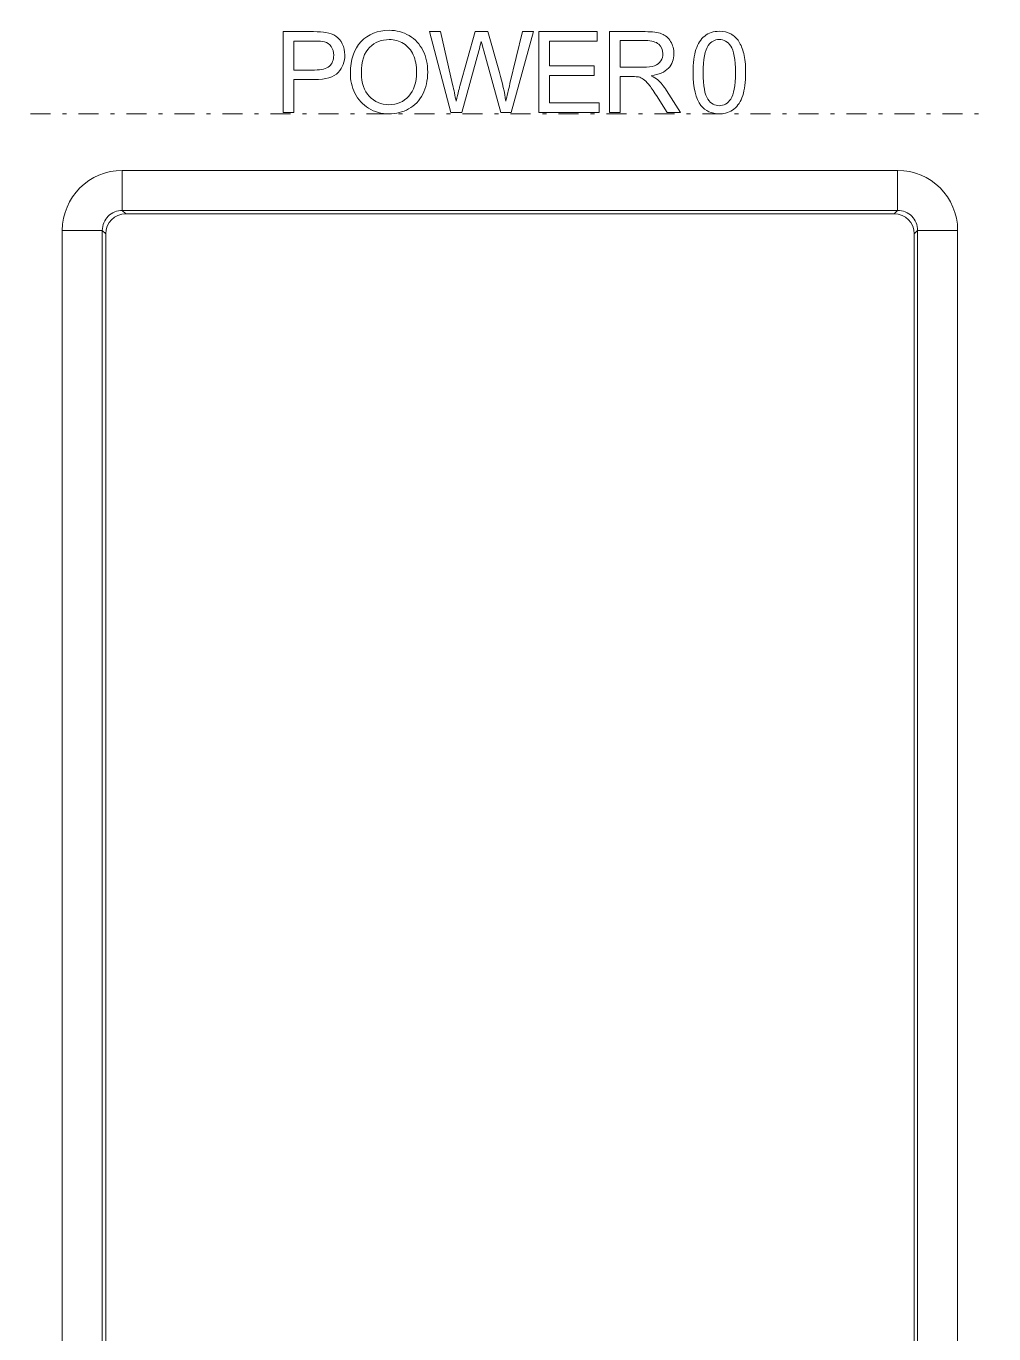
# Model space of a CAD drawing. Header units: millimetres. Extents: x 33157 to 59611, y -29750 to 1750.
# Drawn here: x 54813.79 to 54837.98, y -4279.65 to -4246.96 of the extents above; entities that cross this region are included whole.
import ezdxf

# ---------------------------------------------------------------- set-up
doc = ezdxf.new("R2010")
doc.units = ezdxf.units.MM
doc.linetypes.add('New Line1', pattern=[1.200000025331974, 0.5, -0.300000011920929, 0.1000000014901161, -0.300000011920929])
doc.layers.get('0').update_dxf_attribs({"lineweight": 18})

msp = doc.modelspace()

# ---------------------------------------------------------------- linework, layer by layer
at = {"lineweight": 9}
for p, q in [((54816.1955009433, -4250.563678491555), (54816.1955009433, -4251.563578491558)), ((54835.57820094338, -4250.563678491555), (54835.57820094338, -4251.563578491558)), ((54814.69560094336, -4252.06357849155), (54814.69560094336, -4306.896378491554)), ((54815.69550094336, -4252.06357849155), (54815.69550094336, -4306.896378491554)), ((54815.78110094341, -4252.149178491556), (54815.78110094341, -4306.810778491556)), ((54835.99260094333, -4252.149178491556), (54835.99260094333, -4306.810778491556)), ((54836.07820094332, -4252.06357849155), (54836.07820094332, -4306.896378491554)), ((54837.07820094332, -4252.06357849155), (54837.07820094332, -4306.896378491554))]:
    msp.add_line(p, q, dxfattribs=at)
for points, knots in [([(54820.21280094337, -4249.115078491552), (54820.21280094337, -4249.115078491552), (54820.21280094337, -4247.094378491558), (54820.21280094337, -4247.094378491558), (54820.21280094337, -4247.094378491558), (54820.97570094334, -4247.094378491558), (54820.97570094334, -4247.094378491558), (54821.10980094336, -4247.094378491558), (54821.21230094334, -4247.100978491551), (54821.28340094334, -4247.113678491558), (54821.38260094334, -4247.130178491556), (54821.46590094334, -4247.161678491553), (54821.53310094339, -4247.20777849156), (54821.60040094332, -4247.254278491557), (54821.65450094333, -4247.319178491554), (54821.6954009433, -4247.402478491553), (54821.73630094332, -4247.485678491554), (54821.75660094335, -4247.577478491556), (54821.75660094335, -4247.677678491556), (54821.75660094335, -4247.848878491553), (54821.70200094338, -4247.994178491557), (54821.59240094335, -4248.112678491554), (54821.48330094335, -4248.231778491558), (54821.28520094331, -4248.290978491554), (54820.99930094329, -4248.290978491554), (54820.99930094329, -4248.290978491554), (54820.48090094335, -4248.290978491554), (54820.48090094335, -4248.290978491554), (54820.48090094335, -4248.290978491554), (54820.48090094335, -4249.115078491552), (54820.48090094335, -4249.115078491552), (54820.48090094335, -4249.115078491552), (54820.21280094337, -4249.115078491552), (54820.21280094337, -4249.115078491552)], [0, 0, 0, 0, 144882.1868313754, 144882.1868313754, 144882.1868313754, 289764.3736627507, 289764.3736627507, 289764.3736627507, 434646.5604941261, 434646.5604941261, 434646.5604941261, 579528.7473255014, 579528.7473255014, 579528.7473255014, 724410.9341568769, 724410.9341568769, 724410.9341568769, 869293.1209882522, 869293.1209882522, 869293.1209882522, 1014175.307819628, 1014175.307819628, 1014175.307819628, 1159057.494651003, 1159057.494651003, 1159057.494651003, 1303939.681482378, 1303939.681482378, 1303939.681482378, 1448821.868313754, 1448821.868313754, 1448821.868313754, 1593704.055145129, 1593704.055145129, 1593704.055145129, 1593704.055145129]), ([(54821.89580094333, -4248.13157849155), (54821.89580094333, -4247.796678491555), (54821.98610094337, -4247.534178491558), (54822.16620094336, -4247.344578491553), (54822.34640094331, -4247.15507849156), (54822.57870094334, -4247.060478491556), (54822.86380094332, -4247.060478491556), (54823.05050094328, -4247.060478491556), (54823.21840094334, -4247.105178491554), (54823.36850094337, -4247.19407849155), (54823.51810094337, -4247.282978491552), (54823.63240094333, -4247.407178491558), (54823.71090094333, -4247.566678491552), (54823.78950094334, -4247.725578491554), (54823.8290009433, -4247.906278491559), (54823.8290009433, -4248.107978491556), (54823.8290009433, -4248.312678491551), (54823.78760094337, -4248.496078491553), (54823.70480094333, -4248.657378491553), (54823.6220009433, -4248.819178491554), (54823.50490094333, -4248.941478491557), (54823.35340094335, -4249.024278491561), (54823.20150094335, -4249.107578491552), (54823.03780094338, -4249.148978491554), (54822.86240094337, -4249.148978491554), (54822.67190094334, -4249.148978491554), (54822.50210094331, -4249.102878491554), (54822.35200094334, -4249.011078491552), (54822.20240094334, -4248.919378491555), (54822.08860094335, -4248.794278491558), (54822.01150094335, -4248.635278491558), (54821.93430094335, -4248.476778491553), (54821.89580094333, -4248.308878491553), (54821.89580094333, -4248.13157849155)], [0, 0, 0, 0, 144888.3465828907, 144888.3465828907, 144888.3465828907, 289776.6931657814, 289776.6931657814, 289776.6931657814, 434665.039748672, 434665.039748672, 434665.039748672, 579553.3863315628, 579553.3863315628, 579553.3863315628, 724441.7329144536, 724441.7329144536, 724441.7329144536, 869330.0794973441, 869330.0794973441, 869330.0794973441, 1014218.426080235, 1014218.426080235, 1014218.426080235, 1159106.772663126, 1159106.772663126, 1159106.772663126, 1303995.119246016, 1303995.119246016, 1303995.119246016, 1448883.465828907, 1448883.465828907, 1448883.465828907, 1593771.812411798, 1593771.812411798, 1593771.812411798, 1593771.812411798]), ([(54824.40380094336, -4249.115078491552), (54824.40380094336, -4249.115078491552), (54823.87180094335, -4247.094378491558), (54823.87180094335, -4247.094378491558), (54823.87180094335, -4247.094378491558), (54824.14930094332, -4247.094378491558), (54824.14930094332, -4247.094378491558), (54824.14930094332, -4247.094378491558), (54824.45220094339, -4248.419378491555), (54824.45220094339, -4248.419378491555), (54824.48510094338, -4248.558178491556), (54824.51430094337, -4248.695978491553), (54824.53920094339, -4248.832378491556), (54824.59240094335, -4248.616978491555), (54824.62340094331, -4248.492778491556), (54824.63230094338, -4248.459878491558), (54824.63230094338, -4248.459878491558), (54825.01430094331, -4247.094378491558), (54825.01430094331, -4247.094378491558), (54825.01430094331, -4247.094378491558), (54825.33650094336, -4247.094378491558), (54825.33650094336, -4247.094378491558), (54825.33650094336, -4247.094378491558), (54825.62620094333, -4248.117478491557), (54825.62620094333, -4248.117478491557), (54825.69730094333, -4248.371478491557), (54825.74990094338, -4248.609878491552), (54825.78380094336, -4248.832378491556), (54825.81060094335, -4248.704878491553), (54825.84500094336, -4248.558678491558), (54825.88680094336, -4248.393578491552), (54825.88680094336, -4248.393578491552), (54826.20240094334, -4247.094378491558), (54826.20240094334, -4247.094378491558), (54826.20240094334, -4247.094378491558), (54826.47100094341, -4247.094378491558), (54826.47100094341, -4247.094378491558), (54826.47100094341, -4247.094378491558), (54825.91790094333, -4249.115078491552), (54825.91790094333, -4249.115078491552), (54825.91790094333, -4249.115078491552), (54825.65770094337, -4249.115078491552), (54825.65770094337, -4249.115078491552), (54825.65770094337, -4249.115078491552), (54825.23390094338, -4247.575578491553), (54825.23390094338, -4247.575578491553), (54825.19820094337, -4247.446678491557), (54825.17660094333, -4247.367678491559), (54825.1686009433, -4247.338478491554), (54825.14550094337, -4247.430678491553), (54825.12480094332, -4247.509678491559), (54825.10690094328, -4247.575078491558), (54825.10690094328, -4247.575078491558), (54824.68310094329, -4249.115078491552), (54824.68310094329, -4249.115078491552), (54824.68310094329, -4249.115078491552), (54824.40380094336, -4249.115078491552), (54824.40380094336, -4249.115078491552)], [0, 0, 0, 0, 141882.8100555332, 141882.8100555332, 141882.8100555332, 283765.6201110663, 283765.6201110663, 283765.6201110663, 425648.4301665998, 425648.4301665998, 425648.4301665998, 567531.240222133, 567531.240222133, 567531.240222133, 709414.0502776661, 709414.0502776661, 709414.0502776661, 851296.8603331993, 851296.8603331993, 851296.8603331993, 993179.6703887326, 993179.6703887326, 993179.6703887326, 1135062.480444266, 1135062.480444266, 1135062.480444266, 1276945.290499799, 1276945.290499799, 1276945.290499799, 1418828.100555332, 1418828.100555332, 1418828.100555332, 1560710.910610866, 1560710.910610866, 1560710.910610866, 1702593.720666399, 1702593.720666399, 1702593.720666399, 1844476.530721932, 1844476.530721932, 1844476.530721932, 1986359.340777465, 1986359.340777465, 1986359.340777465, 2128242.150832999, 2128242.150832999, 2128242.150832999, 2270124.960888532, 2270124.960888532, 2270124.960888532, 2412007.770944064, 2412007.770944064, 2412007.770944064, 2553890.580999598, 2553890.580999598, 2553890.580999598, 2695773.391055131, 2695773.391055131, 2695773.391055131, 2695773.391055131]), ([(54826.60700094335, -4249.115078491552), (54826.60700094335, -4249.115078491552), (54826.60700094335, -4247.094378491558), (54826.60700094335, -4247.094378491558), (54826.60700094335, -4247.094378491558), (54828.06600094332, -4247.094378491558), (54828.06600094332, -4247.094378491558), (54828.06600094332, -4247.094378491558), (54828.06600094332, -4247.331478491556), (54828.06600094332, -4247.331478491556), (54828.06600094332, -4247.331478491556), (54826.87510094333, -4247.331478491556), (54826.87510094333, -4247.331478491556), (54826.87510094333, -4247.331478491556), (54826.87510094333, -4247.952378491558), (54826.87510094333, -4247.952378491558), (54826.87510094333, -4247.952378491558), (54827.98980094337, -4247.952378491558), (54827.98980094337, -4247.952378491558), (54827.98980094337, -4247.952378491558), (54827.98980094337, -4248.189378491559), (54827.98980094337, -4248.189378491559), (54827.98980094337, -4248.189378491559), (54826.87510094333, -4248.189378491559), (54826.87510094333, -4248.189378491559), (54826.87510094333, -4248.189378491559), (54826.87510094333, -4248.877978491553), (54826.87510094333, -4248.877978491553), (54826.87510094333, -4248.877978491553), (54828.11400094333, -4248.877978491553), (54828.11400094333, -4248.877978491553), (54828.11400094333, -4248.877978491553), (54828.11400094333, -4249.115078491552), (54828.11400094333, -4249.115078491552), (54828.11400094333, -4249.115078491552), (54826.60700094335, -4249.115078491552), (54826.60700094335, -4249.115078491552)], [0, 0, 0, 0, 144482.3535708034, 144482.3535708034, 144482.3535708034, 288964.707141607, 288964.707141607, 288964.707141607, 433447.0607124104, 433447.0607124104, 433447.0607124104, 577929.4142832139, 577929.4142832139, 577929.4142832139, 722411.7678540172, 722411.7678540172, 722411.7678540172, 866894.1214248209, 866894.1214248209, 866894.1214248209, 1011376.474995624, 1011376.474995624, 1011376.474995624, 1155858.828566428, 1155858.828566428, 1155858.828566428, 1300341.182137231, 1300341.182137231, 1300341.182137231, 1444823.535708035, 1444823.535708035, 1444823.535708035, 1589305.889278838, 1589305.889278838, 1589305.889278838, 1733788.242849642, 1733788.242849642, 1733788.242849642, 1733788.242849642]), ([(54828.37180094335, -4249.115078491552), (54828.37180094335, -4249.115078491552), (54828.37180094335, -4247.094378491558), (54828.37180094335, -4247.094378491558), (54828.37180094335, -4247.094378491558), (54829.26730094333, -4247.094378491558), (54829.26730094333, -4247.094378491558), (54829.44750094328, -4247.094378491558), (54829.58440094338, -4247.112678491554), (54829.67800094334, -4247.148978491554), (54829.77160094336, -4247.185178491556), (54829.84640094331, -4247.249178491555), (54829.90230094334, -4247.340878491552), (54829.95830094333, -4247.432578491556), (54829.98610094331, -4247.534178491558), (54829.98610094331, -4247.645178491555), (54829.98610094331, -4247.788678491561), (54829.93950094331, -4247.909578491555), (54829.84680094339, -4248.007878491553), (54829.75420094329, -4248.106178491551), (54829.61120094337, -4248.168278491554), (54829.41740094336, -4248.195078491553), (54829.4884009433, -4248.228878491558), (54829.54200094334, -4248.262778491553), (54829.57870094334, -4248.295678491559), (54829.65680094338, -4248.367178491557), (54829.73060094334, -4248.457078491556), (54829.79980094331, -4248.564778491556), (54829.79980094331, -4248.564778491556), (54830.14930094332, -4249.115078491552), (54830.14930094332, -4249.115078491552), (54830.14930094332, -4249.115078491552), (54829.81530094334, -4249.115078491552), (54829.81530094334, -4249.115078491552), (54829.81530094334, -4249.115078491552), (54829.54810094328, -4248.694578491559), (54829.54810094328, -4248.694578491559), (54829.47050094332, -4248.572778491551), (54829.40610094335, -4248.480078491557), (54829.35580094335, -4248.415678491554), (54829.30500094338, -4248.351178491554), (54829.25980094339, -4248.306478491555), (54829.21980094335, -4248.280678491559), (54829.18030094339, -4248.255278491561), (54829.13940094337, -4248.237378491554), (54829.09800094338, -4248.226978491555), (54829.06790094335, -4248.220878491557), (54829.01850094339, -4248.217578491553), (54828.94940094331, -4248.217578491553), (54828.94940094331, -4248.217578491553), (54828.63990094334, -4248.217578491553), (54828.63990094334, -4248.217578491553), (54828.63990094334, -4248.217578491553), (54828.63990094334, -4249.115078491552), (54828.63990094334, -4249.115078491552), (54828.63990094334, -4249.115078491552), (54828.37180094335, -4249.115078491552), (54828.37180094335, -4249.115078491552)], [0, 0, 0, 0, 141896.1465118776, 141896.1465118776, 141896.1465118776, 283792.2930237551, 283792.2930237551, 283792.2930237551, 425688.439535633, 425688.439535633, 425688.439535633, 567584.5860475105, 567584.5860475105, 567584.5860475105, 709480.732559388, 709480.732559388, 709480.732559388, 851376.8790712657, 851376.8790712657, 851376.8790712657, 993273.0255831432, 993273.0255831432, 993273.0255831432, 1135169.172095021, 1135169.172095021, 1135169.172095021, 1277065.318606899, 1277065.318606899, 1277065.318606899, 1418961.465118776, 1418961.465118776, 1418961.465118776, 1560857.611630654, 1560857.611630654, 1560857.611630654, 1702753.758142531, 1702753.758142531, 1702753.758142531, 1844649.904654409, 1844649.904654409, 1844649.904654409, 1986546.051166286, 1986546.051166286, 1986546.051166286, 2128442.197678164, 2128442.197678164, 2128442.197678164, 2270338.344190042, 2270338.344190042, 2270338.344190042, 2412234.490701918, 2412234.490701918, 2412234.490701918, 2554130.637213797, 2554130.637213797, 2554130.637213797, 2696026.783725675, 2696026.783725675, 2696026.783725675, 2696026.783725675]), ([(54830.46220094334, -4248.117878491554), (54830.46220094334, -4247.879378491554), (54830.48670094334, -4247.686578491557), (54830.53560094333, -4247.540778491551), (54830.58500094335, -4247.394478491558), (54830.65790094338, -4247.282078491553), (54830.75480094338, -4247.20347849156), (54830.8512009433, -4247.124978491556), (54830.97310094333, -4247.085878491554), (54831.11980094337, -4247.085878491554), (54831.22800094333, -4247.085878491554), (54831.32300094336, -4247.107578491559), (54831.40530094331, -4247.151278491554), (54831.48720094336, -4247.195078491553), (54831.55490094332, -4247.258078491555), (54831.60760094337, -4247.340378491557), (54831.66030094337, -4247.422278491555), (54831.70160094336, -4247.522378491558), (54831.73180094334, -4247.64047849155), (54831.76230094333, -4247.758578491557), (54831.77740094335, -4247.917978491554), (54831.77740094335, -4248.117878491554), (54831.77740094335, -4248.354978491552), (54831.75290094335, -4248.546878491557), (54831.70450094332, -4248.692678491556), (54831.65600094335, -4248.838978491556), (54831.58310094332, -4248.951378491554), (54831.48620094337, -4249.030378491552), (54831.38980094333, -4249.109478491555), (54831.26750094334, -4249.148978491554), (54831.11980094337, -4249.148978491554), (54830.9255009434, -4249.148978491554), (54830.77270094336, -4249.079778491556), (54830.66170094332, -4248.941078491553), (54830.52860094335, -4248.771678491554), (54830.46220094334, -4248.497478491554), (54830.46220094334, -4248.117878491554)], [0, 0, 0, 0, 144496.1548596011, 144496.1548596011, 144496.1548596011, 288992.3097192023, 288992.3097192023, 288992.3097192023, 433488.4645788033, 433488.4645788033, 433488.4645788033, 577984.6194384045, 577984.6194384045, 577984.6194384045, 722480.7742980054, 722480.7742980054, 722480.7742980054, 866976.9291576067, 866976.9291576067, 866976.9291576067, 1011473.084017208, 1011473.084017208, 1011473.084017208, 1155969.238876809, 1155969.238876809, 1155969.238876809, 1300465.39373641, 1300465.39373641, 1300465.39373641, 1444961.548596011, 1444961.548596011, 1444961.548596011, 1589457.703455612, 1589457.703455612, 1589457.703455612, 1733953.858315213, 1733953.858315213, 1733953.858315213, 1733953.858315213]), ([(54820.48090094335, -4248.053978491553), (54820.48090094335, -4248.053978491553), (54821.00300094335, -4248.053978491553), (54821.00300094335, -4248.053978491553), (54821.17610094337, -4248.053978491553), (54821.29840094336, -4248.021978491553), (54821.37130094333, -4247.957478491553), (54821.44380094334, -4247.893078491557), (54821.48000094337, -4247.802778491554), (54821.48000094337, -4247.685678491551), (54821.48000094337, -4247.601478491561), (54821.45880094329, -4247.528978491559), (54821.4160009433, -4247.468778491551), (54821.37320094336, -4247.408578491551), (54821.31680094336, -4247.368578491558), (54821.24710094331, -4247.349278491558), (54821.20200094332, -4247.337578491555), (54821.11870094338, -4247.331478491556), (54820.99790094334, -4247.331478491556), (54820.99790094334, -4247.331478491556), (54820.48090094335, -4247.331478491556), (54820.48090094335, -4247.331478491556), (54820.48090094335, -4247.331478491556), (54820.48090094335, -4248.053978491553), (54820.48090094335, -4248.053978491553)], [0, 0, 0, 0, 147833.9917281186, 147833.9917281186, 147833.9917281186, 295667.9834562372, 295667.9834562372, 295667.9834562372, 443501.9751843557, 443501.9751843557, 443501.9751843557, 591335.9669124744, 591335.9669124744, 591335.9669124744, 739169.958640593, 739169.958640593, 739169.958640593, 887003.9503687115, 887003.9503687115, 887003.9503687115, 1034837.94209683, 1034837.94209683, 1034837.94209683, 1182671.933824949, 1182671.933824949, 1182671.933824949, 1182671.933824949]), ([(54822.17230094336, -4248.136278491555), (54822.17230094336, -4248.379378491554), (54822.23770094333, -4248.570878491555), (54822.36850094337, -4248.710578491555), (54822.49920094335, -4248.850278491554), (54822.66340094335, -4248.920378491552), (54822.8610009433, -4248.920378491552), (54823.06230094338, -4248.920378491552), (54823.2274009433, -4248.849778491553), (54823.35770094332, -4248.708678491552), (54823.48750094332, -4248.567578491558), (54823.55240094331, -4248.367178491557), (54823.55240094331, -4248.107578491552), (54823.55240094331, -4247.943378491553), (54823.52460094339, -4247.799978491552), (54823.46910094337, -4247.677678491556), (54823.41360094336, -4247.555378491554), (54823.33230094334, -4247.460378491553), (54823.22550094333, -4247.393078491557), (54823.1182009433, -4247.325778491555), (54822.99830094331, -4247.291978491558), (54822.86520094339, -4247.291978491558), (54822.67610094331, -4247.291978491558), (54822.51340094332, -4247.356878491555), (54822.37700094336, -4247.486678491558), (54822.24050094334, -4247.616478491553), (54822.17230094336, -4247.832878491557), (54822.17230094336, -4248.136278491555)], [0, 0, 0, 0, 146475.9049438541, 146475.9049438541, 146475.9049438541, 292951.8098877082, 292951.8098877082, 292951.8098877082, 439427.7148315624, 439427.7148315624, 439427.7148315624, 585903.6197754164, 585903.6197754164, 585903.6197754164, 732379.5247192708, 732379.5247192708, 732379.5247192708, 878855.4296631247, 878855.4296631247, 878855.4296631247, 1025331.334606979, 1025331.334606979, 1025331.334606979, 1171807.239550833, 1171807.239550833, 1171807.239550833, 1318283.144494687, 1318283.144494687, 1318283.144494687, 1318283.144494687]), ([(54828.63990094334, -4247.986178491556), (54828.63990094334, -4247.986178491556), (54829.21370094335, -4247.986178491556), (54829.21370094335, -4247.986178491556), (54829.33600094334, -4247.986178491556), (54829.43100094331, -4247.973478491556), (54829.49970094337, -4247.948078491558), (54829.56840094338, -4247.923178491554), (54829.62060094335, -4247.882678491558), (54829.65590094334, -4247.826778491552), (54829.69160094335, -4247.771278491557), (54829.70950094333, -4247.711078491557), (54829.70950094333, -4247.645678491557), (54829.70950094333, -4247.550178491554), (54829.67510094338, -4247.471178491556), (54829.60600094336, -4247.409578491555), (54829.53690094339, -4247.347878491557), (54829.42770094339, -4247.317378491556), (54829.27860094335, -4247.317378491556), (54829.27860094335, -4247.317378491556), (54828.63990094334, -4247.317378491556), (54828.63990094334, -4247.317378491556), (54828.63990094334, -4247.317378491556), (54828.63990094334, -4247.986178491556), (54828.63990094334, -4247.986178491556)], [0, 0, 0, 0, 147855.4229211865, 147855.4229211865, 147855.4229211865, 295710.8458423729, 295710.8458423729, 295710.8458423729, 443566.2687635594, 443566.2687635594, 443566.2687635594, 591421.6916847458, 591421.6916847458, 591421.6916847458, 739277.1146059323, 739277.1146059323, 739277.1146059323, 887132.5375271188, 887132.5375271188, 887132.5375271188, 1034987.960448305, 1034987.960448305, 1034987.960448305, 1182843.383369492, 1182843.383369492, 1182843.383369492, 1182843.383369492]), ([(54830.71620094329, -4248.118878491558), (54830.71620094329, -4248.451378491554), (54830.75480094338, -4248.672478491557), (54830.83240094334, -4248.781578491551), (54830.91000094336, -4248.891178491554), (54831.00600094332, -4248.94577849155), (54831.11980094337, -4248.94577849155), (54831.23360094331, -4248.94577849155), (54831.32960094333, -4248.890678491553), (54831.40720094329, -4248.781078491556), (54831.4848009433, -4248.671078491556), (54831.52340094333, -4248.450478491555), (54831.52340094333, -4248.118878491558), (54831.52340094333, -4247.786278491556), (54831.4848009433, -4247.565178491554), (54831.40720094329, -4247.456078491552), (54831.33010094335, -4247.346478491556), (54831.23320094334, -4247.291978491558), (54831.11700094336, -4247.291978491558), (54831.00320094331, -4247.291978491558), (54830.91190094333, -4247.340378491557), (54830.84370094335, -4247.436778491559), (54830.75860094333, -4247.559578491557), (54830.71620094329, -4247.787278491553), (54830.71620094329, -4248.118878491558)], [0, 0, 0, 0, 147860.0577957425, 147860.0577957425, 147860.0577957425, 295720.1155914851, 295720.1155914851, 295720.1155914851, 443580.1733872276, 443580.1733872276, 443580.1733872276, 591440.2311829701, 591440.2311829701, 591440.2311829701, 739300.2889787126, 739300.2889787126, 739300.2889787126, 887160.3467744552, 887160.3467744552, 887160.3467744552, 1035020.404570198, 1035020.404570198, 1035020.404570198, 1182880.46236594, 1182880.46236594, 1182880.46236594, 1182880.46236594])]:
    msp.add_open_spline(points, degree=3, knots=knots)
at = {"linetype": 'New Line1', "lineweight": 20}
msp.add_open_spline([(54813.89960094339, -4249.149178491556), (54813.89960094339, -4249.149178491556), (54837.87440094336, -4249.149178491556), (54837.87440094336, -4249.149178491556)], degree=3, dxfattribs=at)
at = {"lineweight": 9}
for points in [[(54816.1955009433, -4250.563678491555), (54815.36710094336, -4250.56377849156), (54814.69560094336, -4251.235278491557), (54814.69550094336, -4252.06357849155)], [(54816.19530094329, -4250.563678491555), (54816.19530094329, -4250.563678491555), (54835.57840094338, -4250.563678491555), (54835.57840094338, -4250.563678491555)], [(54816.1955009433, -4250.563678491555), (54816.1955009433, -4250.563678491555), (54835.57820094338, -4250.563678491555), (54835.57820094338, -4250.563678491555)], [(54837.07820094332, -4252.06357849155), (54837.07810094337, -4251.235278491557), (54836.40660094332, -4250.56377849156), (54835.57820094338, -4250.563678491555)], [(54816.28110094335, -4251.649178491556), (54816.00500094339, -4251.649178491556), (54815.78110094341, -4251.873078491553), (54815.78110094341, -4252.149178491556)], [(54816.1955009433, -4251.563578491558), (54816.1955009433, -4251.563578491558), (54835.57820094338, -4251.563578491558), (54835.57820094338, -4251.563578491558)], [(54816.28110094335, -4251.649178491556), (54816.28110094335, -4251.649178491556), (54835.49260094338, -4251.649178491556), (54835.49260094338, -4251.649178491556)], [(54816.28110094335, -4251.649178491556), (54816.28110094335, -4251.649178491556), (54816.1955009433, -4251.563578491558), (54816.1955009433, -4251.563578491558)], [(54835.57820094338, -4251.563578491558), (54835.57820094338, -4251.563578491558), (54835.49260094338, -4251.649178491556), (54835.49260094338, -4251.649178491556)], [(54835.99260094333, -4252.149178491556), (54835.99260094333, -4251.873078491553), (54835.76880094335, -4251.649178491556), (54835.49260094338, -4251.649178491556)], [(54814.69560094336, -4252.06357849155), (54814.69560094336, -4252.06357849155), (54815.69550094336, -4252.06357849155), (54815.69550094336, -4252.06357849155)], [(54815.78110094341, -4252.149178491556), (54815.78110094341, -4252.149178491556), (54815.69550094336, -4252.06357849155), (54815.69550094336, -4252.06357849155)], [(54836.07820094332, -4252.06357849155), (54836.07820094332, -4252.06357849155), (54835.99260094333, -4252.149178491556), (54835.99260094333, -4252.149178491556)], [(54837.07820094332, -4252.06357849155), (54837.07820094332, -4252.06357849155), (54836.07820094332, -4252.06357849155), (54836.07820094332, -4252.06357849155)]]:
    msp.add_open_spline(points, degree=3, dxfattribs=at)
for points, knots in [([(54816.1955009433, -4251.563578491558), (54816.06290094329, -4251.563578491558), (54815.9357009433, -4251.616278491558), (54815.84190094339, -4251.710078491553), (54815.74820094336, -4251.80377849155), (54815.69550094336, -4251.930978491553), (54815.69550094336, -4252.06357849155)], [0, 0, 0, 0, 178087.854374909, 178087.854374909, 178087.854374909, 356175.7087498181, 356175.7087498181, 356175.7087498181, 356175.7087498181]), ([(54836.07820094332, -4252.06357849155), (54836.07820094332, -4251.930978491553), (54836.02560094332, -4251.80377849155), (54835.93180094329, -4251.710078491553), (54835.83800094337, -4251.616278491558), (54835.71090094333, -4251.563578491558), (54835.57820094338, -4251.563578491558)], [0, 0, 0, 0, 178150.3743609703, 178150.3743609703, 178150.3743609703, 356300.7487219407, 356300.7487219407, 356300.7487219407, 356300.7487219407])]:
    msp.add_open_spline(points, degree=3, knots=knots, dxfattribs=at)

doc.saveas('drawing.dxf')
